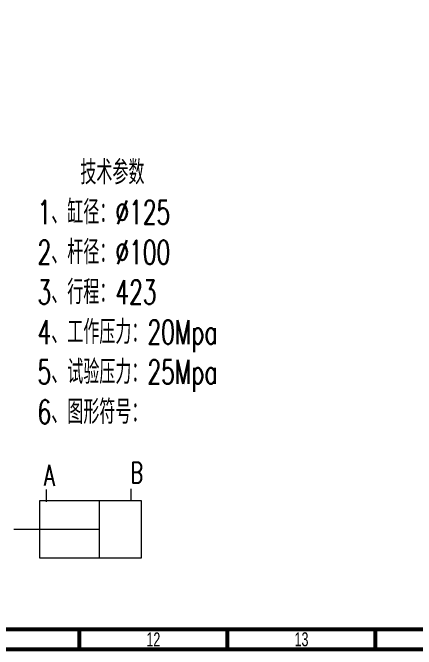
# Model space of a CAD drawing. Extents: x -25 to 1164, y -10 to 831.
# Drawn here: x 759 to 961.5, y -10 to 309 of the extents above; entities that cross this region are included whole.
import ezdxf
from ezdxf.enums import TextEntityAlignment as Align

# ---------------------------------------------------------------- set-up
doc = ezdxf.new("R2010")
doc.units = 0
doc.header["$LTSCALE"] = 10
doc.header["$MEASUREMENT"] = 0
doc.layers.get('0').update_dxf_attribs({"linetype": 'CONTINUOUS', "lineweight": 53})
doc.layers.add('6', color=6, linetype='CONTINUOUS', lineweight=20)
doc.styles.add('INTECAD', font='GBTXT', dxfattribs={"width": 0.67, "bigfont": 'INTECAD'})
doc.styles.get("Standard").update_dxf_attribs({"font": 'txt.shx', "width": 0.67, "bigfont": 'hztxt.shx'})

msp = doc.modelspace()

# ---------------------------------------------------------------- linework, layer by layer
for points in [[(-25, -10), (1164, -10), (1164, 831), (-25, 831)], [(0, 0), (1154, 0), (1154, 821), (0, 821)]]:
    msp.add_lwpolyline(points, close=True)
for points in [[(792.44, -10), (792.44, 0)], [(866.75, -10), (866.75, 0)], [(941.06, -10), (941.06, 0)]]:
    msp.add_lwpolyline(points)
at = {"layer": '6'}
for p, q in [((818.35, 70.44), (818.35, 64.76)), ((775.76, 70.03), (775.76, 63.95)), ((772.65, 64.48), (823.43, 64.48)), ((772.65, 35.59), (772.65, 64.48)), ((802.42, 64.48), (802.42, 35.59)), ((823.43, 64.48), (823.43, 35.59)), ((759.54, 50.13), (802.42, 50.13)), ((823.43, 35.59), (772.65, 35.59))]:
    msp.add_line(p, q, dxfattribs=at)

# ---------------------------------------------------------------- texts
at = {"layer": '6', "style": 'INTECAD', "width": 0.67}
for s, p in [('12', (829.59, -5)), ('13', (903.91, -5))]:
    msp.add_text(s, height=7, dxfattribs=at).set_placement(p, align=Align.MIDDLE)
at = {"layer": '6', "attachment_point": 1}
for s, insert, char_height, width in [(' {\\Ftxt.shx|c0;  技术参数\\P1、缸径：%%C125        \\P2、杆径：%%C100\\P3、行程：423         \\P4、工作压力：20Mpa\\P5、试验压力：25Mpa     \\P}6、图形符号：', (771.45, 235), 12, 120.0413), ('B', (818.01, 83.69), 10.5, 17.5105), ('A', (774.6, 82.41), 10.5, 17.5105)]:
    msp.add_mtext(s, dxfattribs=dict(at, insert=insert, char_height=char_height, width=width))

doc.saveas('drawing.dxf')
